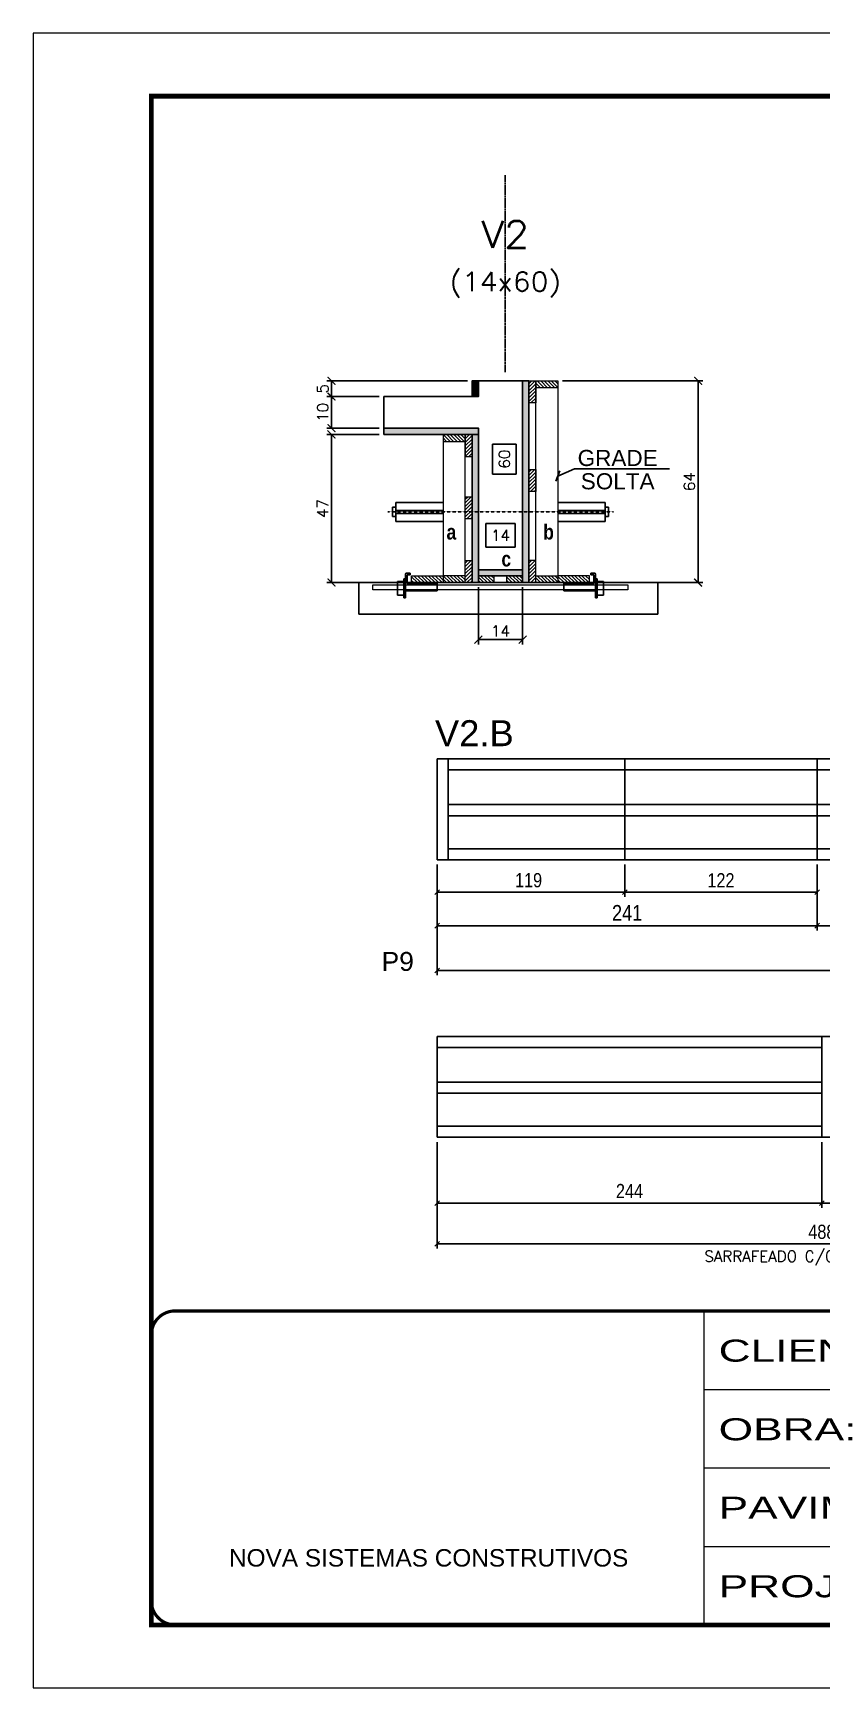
# Model space of a CAD drawing. Extents: x -10448 to -1189, y -11772 to 17235.
# Drawn here: x -7265 to -6765, y 14646 to 15696 of the extents above; entities that cross this region are included whole.
import ezdxf
from ezdxf.enums import TextEntityAlignment as Align

# ---------------------------------------------------------------- set-up
doc = ezdxf.new("R2010")
doc.units = 0
for name, pattern in [('CONTINUO', [0]), ('DASHED', [0.75, 0.5, -0.25]), ('HIDDEN', [0.375, 0.25, -0.125])]:
    doc.linetypes.add(name, pattern=pattern)
for name, color, linetype in [('5', 5, 'Continuous'), ('barrote', 251, 'Continuous'), ('COTA', 241, 'Continuous'), ('Cota Seção (2x)', 4, 'Continuous'), ('detalhes', 4, 'Continuous'), ('NOMENCLATURA', 7, 'Continuous'), ('Painéis', 200, 'Continuous'), ('presilha', 1, 'Continuous'), ('SARR_2.2x7', 40, 'Continuous'), ('TENSOR', 3, 'Continuous'), ('Texto de Titulo', 7, 'Continuous'), ('Texto Qtd Sarr', 242, 'Continuous')]:
    doc.layers.add(name, color=color, linetype=linetype)
for name, color, linetype, lineweight in [('CONCRETO', 251, 'Continuous', 25), ('Folhas', 255, 'Continuous', 9), ('Hachura', 251, 'Continuous', 9), ('Madeira', 126, 'Continuous', 18), ('SARRAFO DE PRESSAO', 251, 'DASHED', 9), ('SCO-___-LAJ', 2, 'Continuous', 0), ('Texto Seção', 7, 'Continuous', 15)]:
    doc.layers.add(name, color=color, linetype=linetype, lineweight=lineweight)
doc.styles.add('ARIAL', font='arial.ttf')
doc.styles.add('COTA TECNICA', font='techl___.ttf', dxfattribs={"height": 10})
doc.styles.add('COTA TECNICA-50', font='techl___.ttf', dxfattribs={"height": 9})
doc.styles.add('Romans', font='romans.shx')
doc.styles.get("Standard").update_dxf_attribs({"font": 'arial.ttf'})
doc.styles.add('TECNICA', font='techb___.ttf', dxfattribs={"height": 10})
doc.styles.add('Tecnologia', font='')
doc.styles.get('Tecnologia').set_extended_font_data('Forgotten Futurist')
doc.dimstyles.new('COTA PAINEL-50', dxfattribs={"dimtxt": 9, "dimasz": 3, "dimexe": 3, "dimexo": 3, "dimgap": 3, "dimtad": 1, "dimdec": 1, "dimzin": 12, "dimdsep": 46, "dimtxsty": 'COTA TECNICA-50', "dimblk1": 'OBLIQUE', "dimblk2": 'OBLIQUE', "dimsah": 1, "dimcen": 0.9, "dimclrd": 4, "dimclre": 4, "dimclrt": 240, "dimadec": 1, "dimazin": 3, "dimtfac": 1, "dimtdec": 1, "dimtmove": 0, "dimatfit": 3, "dimfxl": 1, "dimtolj": 1, "dimtzin": 12, "dimarcsym": 0})
doc.dimstyles.new('Cota Paínel', dxfattribs={"dimtxt": 7, "dimasz": 5, "dimexe": 3, "dimexo": 3, "dimgap": 3, "dimtad": 1, "dimdec": 1, "dimzin": 12, "dimdsep": 46, "dimtxsty": 'Romans', "dimblk": 'ARCHTICK', "dimcen": 0, "dimclrd": 4, "dimclre": 4, "dimclrt": 1, "dimadec": 1, "dimazin": 3, "dimtfac": 1, "dimtdec": 1, "dimtmove": 0, "dimatfit": 3, "dimldrblk": 'OBLIQUE', "dimfxl": 1, "dimtolj": 1, "dimtzin": 12, "dimarcsym": 0})
doc.dimstyles.new('Cota Seção (2x)', dxfattribs={"dimtxt": 7, "dimasz": 5, "dimexe": 3, "dimexo": 3, "dimgap": 2, "dimtad": 3, "dimdec": 1, "dimlfac": 0.5, "dimzin": 12, "dimdsep": 46, "dimtxsty": 'Romans', "dimblk": 'ARCHTICK', "dimcen": 0, "dimclrd": 4, "dimclre": 4, "dimclrt": 1, "dimadec": 1, "dimazin": 3, "dimtfac": 1, "dimtdec": 1, "dimtmove": 0, "dimatfit": 3, "dimldrblk": 'OBLIQUE', "dimfxl": 1, "dimtolj": 1, "dimtzin": 12, "dimarcsym": 0})
doc.dimstyles.new('Cota Seção interna', dxfattribs={"dimtxt": 7, "dimasz": 6, "dimexe": 0.18, "dimexo": 2, "dimgap": -4, "dimtad": 3, "dimdec": 1, "dimlfac": 0.5, "dimzin": 12, "dimdsep": 46, "dimtxsty": 'Romans', "dimblk": 'ARCHTICK', "dimcen": 0.09, "dimse1": 1, "dimse2": 1, "dimsd1": 1, "dimsd2": 1, "dimclrd": 180, "dimclre": 5, "dimclrt": 1, "dimadec": 0, "dimazin": 3, "dimtfac": 1, "dimtdec": 1, "dimtofl": 0, "dimtmove": 0, "dimatfit": 3, "dimldrblk": 'ARCHTICK', "dimfxl": 1, "dimtolj": 1, "dimtzin": 0, "dimarcsym": 0})
doc.dimstyles.new('PAINEL', dxfattribs={"dimtxt": 10, "dimasz": 3, "dimexe": 3, "dimexo": 3, "dimgap": 3, "dimtad": 1, "dimdec": 1, "dimzin": 12, "dimdsep": 46, "dimtxsty": 'COTA TECNICA', "dimblk1": 'OBLIQUE', "dimblk2": 'OBLIQUE', "dimsah": 1, "dimcen": 0.9, "dimclrd": 4, "dimclre": 4, "dimclrt": 240, "dimadec": 1, "dimazin": 3, "dimtfac": 1, "dimtdec": 1, "dimtmove": 0, "dimatfit": 3, "dimfxl": 1, "dimtolj": 1, "dimtzin": 12, "dimarcsym": 0})
pattern_1 = [(315, (15940.2247, 7117.3318), (1.12253202, 1.12253202), [])]

# ---------------------------------------------------------------- blocks, each defined once
blk = doc.blocks.new('9999999999')
at = {"color": 30, "linetype": 'CONTINUO'}
for p, q in [((98564.6, 34230.2), (98564.6, 34429.4)), ((98564.6, 34379.6), (99584, 34379.6)), ((98564.6, 34329.8), (99488, 34329.8)), ((98564.6, 34280), (99488, 34280))]:
    blk.add_line(p, q, dxfattribs=at)
at = {"color": 30, "linetype": 'CONTINUO', "const_width": 2}
blk.add_lwpolyline([(99584, 34230.2), (99584, 34414.4, 0.414214), (99569, 34429.4), (98229, 34429.4, 0.414214), (98214, 34414.4), (98214, 34245.2, 0.414214), (98229, 34230.2), (99584, 34230.2)], format="xyb", dxfattribs=at)
at = {"layer": 'Folhas'}
blk.add_lwpolyline([(98139, 34190.2), (99624, 34190.2), (99624, 35240.2), (98139, 35240.2)], close=True, dxfattribs=at)
at = {"layer": 'Folhas', "color": 30, "const_width": 3}
blk.add_lwpolyline([(98214, 34230.2), (99584, 34230.2), (99584, 35200.2), (98214, 35200.2)], close=True, dxfattribs=at)
at = {"color": 7, "linetype": 'Continuous', "ltscale": 5, "style": 'ARIAL'}
blk.add_text('NOVA SISTEMAS CONSTRUTIVOS', height=11.059, dxfattribs=at).set_placement((98263.2, 34267.2))
at = {"layer": 'Folhas', "color": 7, "style": 'Tecnologia', "width": 1.5}
for s, p in [('CLIENTE:', (98573.7, 34397.2)), ('OBRA:', (98573.7, 34347.3)), ('PAVIMENTO:', (98573.7, 34297.5)), ('PROJETO:', (98573.7, 34247.7))]:
    blk.add_text(s, height=14, dxfattribs=at).set_placement(p)
blk = doc.blocks.new('_ArchTick')
at = {"color": 0, "linetype": 'ByBlock', "const_width": 0.15}
blk.add_lwpolyline([(-0.5, -0.5), (0.5, 0.5)], dxfattribs=at)
blk = doc.blocks.new('*D1102')
at = {"layer": 'COTA', "color": 4, "lineweight": -2, "transparency": 16777216}
for p, q in [((-7045.4, 15441), (-7078.6, 15441)), ((-7075.6, 15347), (-7075.6, 15441)), ((-7027.8, 15347), (-7078.6, 15347))]:
    blk.add_line(p, q, dxfattribs=at)
at = {"layer": 'Defpoints', "color": 0, "transparency": 16777216}
for p in [(-7075.6, 15441), (-7042.4, 15441), (-7024.8, 15347)]:
    blk.add_point(p, dxfattribs=at)
at = {"layer": 'COTA', "color": 4, "lineweight": -2, "transparency": 16777216, "xscale": 5, "yscale": 5, "zscale": 5}
for p, rotation in [((-7075.6, 15441), 90), ((-7075.6, 15347), 270)]:
    blk.add_blockref('_ArchTick', p, dxfattribs=dict(at, rotation=rotation))
at = {"layer": 'COTA', "color": 1, "transparency": 16777216, "insert": (-7081.1, 15394), "char_height": 7, "attachment_point": 5, "rotation": 90, "style": 'Romans'}
blk.add_mtext('\\A1;47', dxfattribs=at)
blk = doc.blocks.new('_Oblique')
at = {"color": 0, "linetype": 'ByBlock', "lineweight": -2}
blk.add_line((-0.5, -0.5), (0.5, 0.5), dxfattribs=at)
blk = doc.blocks.new('*D1103')
at = {"layer": 'COTA', "color": 4, "lineweight": -2, "transparency": 16777216}
for p, q in [((-7045.4, 15465), (-7078.6, 15465)), ((-7075.6, 15465), (-7075.6, 15445)), ((-7045.4, 15445), (-7078.6, 15445))]:
    blk.add_line(p, q, dxfattribs=at)
at = {"layer": 'Defpoints', "color": 0, "transparency": 16777216}
for p in [(-7042.4, 15465), (-7075.6, 15445), (-7042.4, 15445)]:
    blk.add_point(p, dxfattribs=at)
at = {"layer": 'COTA', "color": 4, "lineweight": -2, "transparency": 16777216, "xscale": 5, "yscale": 5, "zscale": 5}
for p, rotation in [((-7075.6, 15465), 90), ((-7075.6, 15445), 270)]:
    blk.add_blockref('_ArchTick', p, dxfattribs=dict(at, rotation=rotation))
at = {"layer": 'COTA', "color": 1, "transparency": 16777216, "insert": (-7081.1, 15455), "char_height": 7, "attachment_point": 5, "rotation": 90, "style": 'Romans'}
blk.add_mtext('\\A1;10', dxfattribs=at)
blk = doc.blocks.new('*D1104')
at = {"layer": 'COTA', "color": 4, "lineweight": -2, "transparency": 16777216}
for p, q in [((-6929, 15475), (-6840.1, 15475)), ((-6843.1, 15347), (-6843.1, 15475)), ((-6899.4, 15347), (-6840.1, 15347))]:
    blk.add_line(p, q, dxfattribs=at)
at = {"layer": 'Defpoints', "color": 0, "transparency": 16777216}
for p in [(-6932, 15475), (-6843.1, 15475), (-6902.4, 15347)]:
    blk.add_point(p, dxfattribs=at)
at = {"layer": 'COTA', "color": 4, "lineweight": -2, "transparency": 16777216, "xscale": 5, "yscale": 5, "zscale": 5}
for p, rotation in [((-6843.1, 15475), 90), ((-6843.1, 15347), 270)]:
    blk.add_blockref('_ArchTick', p, dxfattribs=dict(at, rotation=rotation))
at = {"layer": 'COTA', "color": 1, "transparency": 16777216, "insert": (-6848.6, 15411), "char_height": 7, "attachment_point": 5, "rotation": 90, "style": 'Romans'}
blk.add_mtext('\\A1;64', dxfattribs=at)
blk = doc.blocks.new('*D1105')
at = {"layer": 'Cota Seção (2x)', "color": 180, "lineweight": -2, "transparency": 16777216}
for p, q in [((-6958.4, 15434.8), (-6973.4, 15434.8)), ((-6973.4, 15434.8), (-6973.4, 15415.8)), ((-6958.4, 15415.8), (-6958.4, 15434.8)), ((-6973.4, 15415.8), (-6958.4, 15415.8))]:
    blk.add_line(p, q, dxfattribs=at)
at = {"layer": 'Defpoints', "color": 0, "transparency": 16777216}
for p in [(-6954.4, 15475), (-6954.4, 15475), (-6954.4, 15355)]:
    blk.add_point(p, dxfattribs=at)
at = {"layer": 'Cota Seção (2x)', "color": 1, "transparency": 16777216, "insert": (-6965.9, 15425.3), "char_height": 7, "attachment_point": 5, "rotation": 90, "style": 'Romans'}
blk.add_mtext('\\A1;60', dxfattribs=at)
blk = doc.blocks.new('PRESILHA METÁLICA 1')
at = {"layer": 'presilha'}
for p, q in [((7.5, 10.6), (7.5, 19.9)), ((12, 21), (8.6, 21)), ((9, 11.6), (9, 18.9)), ((12, 19.5), (9.6, 19.5)), ((12, 21), (12, 19.5)), ((0, 13), (6, 13)), ((0, 13), (0, 0)), ((6, 0), (0, 0)), ((6, 15.5), (7.5, 15.5)), ((6, -2.5), (6, 15.5)), ((6, 13), (6, 0)), ((7.5, 15.5), (7.5, -2.5)), ((37.5, 4.1), (7.5, 4.1)), ((37.5, 11), (9.6, 11)), ((37.5, 11), (37.5, 4.1)), ((7.5, -2.5), (6, -2.5))]:
    blk.add_line(p, q, dxfattribs=at)
for centre, radius, start, end in [((8.6, 19.9), 1.14, 90, 180), ((9.6, 18.9), 0.57, 90, 180), ((9.6, 11.6), 0.57, 180, 270)]:
    blk.add_arc(centre, radius, start, end, dxfattribs=at)
blk = doc.blocks.new('*D1106')
at = {"layer": 'COTA', "color": 4, "lineweight": -2, "transparency": 16777216}
for p, q in [((-6982.4, 15344), (-6982.4, 15307.8)), ((-6954.4, 15344), (-6954.4, 15307.8)), ((-6982.4, 15310.8), (-6954.4, 15310.8))]:
    blk.add_line(p, q, dxfattribs=at)
at = {"layer": 'Defpoints', "color": 0, "transparency": 16777216}
for p in [(-6982.4, 15347), (-6954.4, 15347), (-6954.4, 15310.8)]:
    blk.add_point(p, dxfattribs=at)
at = {"layer": 'COTA', "color": 4, "lineweight": -2, "transparency": 16777216, "xscale": 5, "yscale": 5, "zscale": 5, "rotation": 180}
blk.add_blockref('_ArchTick', (-6982.4, 15310.8), dxfattribs=at)
at = {"layer": 'COTA', "color": 4, "lineweight": -2, "transparency": 16777216, "xscale": 5, "yscale": 5, "zscale": 5}
blk.add_blockref('_ArchTick', (-6954.4, 15310.8), dxfattribs=at)
at = {"layer": 'COTA', "color": 1, "transparency": 16777216, "insert": (-6968.4, 15316.3), "char_height": 7, "attachment_point": 5, "style": 'Romans'}
blk.add_mtext('\\A1;14', dxfattribs=at)
blk = doc.blocks.new('*D2168')
at = {"layer": 'COTA', "color": 4, "lineweight": -2, "transparency": 16777216}
for p, q in [((-6989.4, 15475), (-7078.6, 15475)), ((-7075.6, 15465), (-7075.6, 15475)), ((-7045.4, 15465), (-7078.6, 15465))]:
    blk.add_line(p, q, dxfattribs=at)
at = {"layer": 'Defpoints', "color": 0, "transparency": 16777216}
for p in [(-7075.6, 15475), (-6986.4, 15475), (-7042.4, 15465)]:
    blk.add_point(p, dxfattribs=at)
at = {"layer": 'COTA', "color": 4, "lineweight": -2, "transparency": 16777216, "xscale": 5, "yscale": 5, "zscale": 5}
for p, rotation in [((-7075.6, 15475), 90), ((-7075.6, 15465), 270)]:
    blk.add_blockref('_ArchTick', p, dxfattribs=dict(at, rotation=rotation))
at = {"layer": 'COTA', "color": 1, "transparency": 16777216, "insert": (-7081.1, 15470), "char_height": 7, "attachment_point": 5, "rotation": 90, "style": 'Romans'}
blk.add_mtext('\\A1;5', dxfattribs=at)
blk = doc.blocks.new('titulo1')
at = {"layer": 'Defpoints', "color": 252, "linetype": 'HIDDEN', "ltscale": 2}
blk.add_line((0, 0), (0, 125), dxfattribs=at)
at = {"layer": 'Defpoints', "style": 'Romans', "oblique": 15}
blk.add_attdef('FOLHA', text='', height=10, dxfattribs=at).set_placement((0, 15.6), align=Align.MIDDLE_CENTER)
at = {"layer": 'Texto Qtd Sarr', "color": 3, "style": 'Romans', "oblique": 15}
for tag, height, p in [('TITULO', 17, (0, 71.4)), ('SEÇÃO', 12, (0, 41.5))]:
    blk.add_attdef(tag, text='', height=height, dxfattribs=at).set_placement(p, align=Align.MIDDLE_CENTER)
blk = doc.blocks.new('*D2169')
at = {"layer": 'Cota Seção (2x)', "color": 180, "lineweight": -2, "transparency": 16777216}
for p, q in [((-6959.1, 15384.4), (-6977.7, 15384.4)), ((-6977.7, 15384.4), (-6977.7, 15369.4)), ((-6959.1, 15369.4), (-6959.1, 15384.4)), ((-6977.7, 15369.4), (-6959.1, 15369.4))]:
    blk.add_line(p, q, dxfattribs=at)
at = {"layer": 'Defpoints', "color": 0, "transparency": 16777216}
for p in [(-6954.4, 15365.4), (-6982.4, 15355), (-6954.4, 15355)]:
    blk.add_point(p, dxfattribs=at)
at = {"layer": 'Cota Seção (2x)', "color": 1, "transparency": 16777216, "insert": (-6968.4, 15376.9), "char_height": 7, "attachment_point": 5, "style": 'Romans'}
blk.add_mtext('\\A1;14', dxfattribs=at)
blk = doc.blocks.new('*D93')
at = {"layer": 'COTA', "color": 4, "linetype": 'ByBlock', "lineweight": -2, "transparency": 16777216}
for p, q in [((-6889.6, 15168.1), (-6889.6, 15147.5)), ((-6767.6, 15168.1), (-6767.6, 15147.5)), ((-6889.6, 15150.5), (-6767.6, 15150.5))]:
    blk.add_line(p, q, dxfattribs=at)
at = {"layer": 'Defpoints', "color": 0, "linetype": 'ByBlock', "transparency": 16777216}
for p in [(-6889.6, 15171.1), (-6767.6, 15171.1), (-6767.6, 15150.5)]:
    blk.add_point(p, dxfattribs=at)
at = {"layer": 'COTA', "color": 4, "linetype": 'ByBlock', "lineweight": -2, "transparency": 16777216, "xscale": 3, "yscale": 3, "zscale": 3, "rotation": 180}
blk.add_blockref('_Oblique', (-6889.6, 15150.5), dxfattribs=at)
at = {"layer": 'COTA', "color": 4, "linetype": 'ByBlock', "lineweight": -2, "transparency": 16777216, "xscale": 3, "yscale": 3, "zscale": 3}
blk.add_blockref('_Oblique', (-6767.6, 15150.5), dxfattribs=at)
at = {"layer": 'COTA', "color": 240, "linetype": 'ByBlock', "transparency": 16777216, "insert": (-6828.6, 15158.1), "char_height": 9, "attachment_point": 5, "style": 'COTA TECNICA-50'}
blk.add_mtext('\\A1;122', dxfattribs=at)
blk = doc.blocks.new('*D94')
at = {"layer": 'COTA', "color": 4, "linetype": 'ByBlock', "lineweight": -2, "transparency": 16777216}
for p, q in [((-7008.6, 15168.1), (-7008.6, 15147.5)), ((-6889.6, 15168.1), (-6889.6, 15147.5)), ((-6889.6, 15150.5), (-7008.6, 15150.5))]:
    blk.add_line(p, q, dxfattribs=at)
at = {"layer": 'Defpoints', "color": 0, "linetype": 'ByBlock', "transparency": 16777216}
for p in [(-7008.6, 15171.1), (-6889.6, 15171.1), (-7008.6, 15150.5)]:
    blk.add_point(p, dxfattribs=at)
at = {"layer": 'COTA', "color": 4, "linetype": 'ByBlock', "lineweight": -2, "transparency": 16777216, "xscale": 3, "yscale": 3, "zscale": 3, "rotation": 180}
blk.add_blockref('_Oblique', (-7008.6, 15150.5), dxfattribs=at)
at = {"layer": 'COTA', "color": 4, "linetype": 'ByBlock', "lineweight": -2, "transparency": 16777216, "xscale": 3, "yscale": 3, "zscale": 3}
blk.add_blockref('_Oblique', (-6889.6, 15150.5), dxfattribs=at)
at = {"layer": 'COTA', "color": 240, "linetype": 'ByBlock', "transparency": 16777216, "insert": (-6950.6, 15158.1), "char_height": 9, "attachment_point": 5, "style": 'COTA TECNICA-50'}
blk.add_mtext('\\A1;119', dxfattribs=at)
blk = doc.blocks.new('*D96')
at = {"layer": 'COTA', "color": 4, "linetype": 'ByBlock', "lineweight": -2, "transparency": 16777216}
for p, q in [((-6767.6, 15168.1), (-6767.6, 15126.3)), ((-6523.6, 15168.1), (-6523.6, 15126.3)), ((-6523.6, 15129.3), (-6767.6, 15129.3))]:
    blk.add_line(p, q, dxfattribs=at)
at = {"layer": 'Defpoints', "color": 0, "linetype": 'ByBlock', "transparency": 16777216}
for p in [(-6767.6, 15171.1), (-6523.6, 15171.1), (-6767.6, 15129.3)]:
    blk.add_point(p, dxfattribs=at)
at = {"layer": 'COTA', "color": 4, "linetype": 'ByBlock', "lineweight": -2, "transparency": 16777216, "xscale": 3, "yscale": 3, "zscale": 3, "rotation": 180}
blk.add_blockref('_Oblique', (-6767.6, 15129.3), dxfattribs=at)
at = {"layer": 'COTA', "color": 4, "linetype": 'ByBlock', "lineweight": -2, "transparency": 16777216, "xscale": 3, "yscale": 3, "zscale": 3}
blk.add_blockref('_Oblique', (-6523.6, 15129.3), dxfattribs=at)
at = {"layer": 'COTA', "color": 240, "linetype": 'ByBlock', "transparency": 16777216, "insert": (-6645.6, 15136.9), "char_height": 9, "attachment_point": 5, "style": 'COTA TECNICA-50'}
blk.add_mtext('\\A1;244', dxfattribs=at)
blk = doc.blocks.new('*D97')
at = {"layer": 'COTA', "color": 4, "linetype": 'ByBlock', "lineweight": -2, "transparency": 16777216}
for p, q in [((-6764.6, 14992), (-6764.6, 14950.3)), ((-6520.6, 14992), (-6520.6, 14950.3)), ((-6764.6, 14953.3), (-6520.6, 14953.3))]:
    blk.add_line(p, q, dxfattribs=at)
at = {"layer": 'Defpoints', "color": 0, "linetype": 'ByBlock', "transparency": 16777216}
for p in [(-6764.6, 14995), (-6520.6, 14995), (-6520.6, 14953.3)]:
    blk.add_point(p, dxfattribs=at)
at = {"layer": 'COTA', "color": 4, "linetype": 'ByBlock', "lineweight": -2, "transparency": 16777216, "xscale": 3, "yscale": 3, "zscale": 3, "rotation": 180}
blk.add_blockref('_Oblique', (-6764.6, 14953.3), dxfattribs=at)
at = {"layer": 'COTA', "color": 4, "linetype": 'ByBlock', "lineweight": -2, "transparency": 16777216, "xscale": 3, "yscale": 3, "zscale": 3}
blk.add_blockref('_Oblique', (-6520.6, 14953.3), dxfattribs=at)
at = {"layer": 'COTA', "color": 240, "linetype": 'ByBlock', "transparency": 16777216, "insert": (-6642.6, 14960.9), "char_height": 9, "attachment_point": 5, "style": 'COTA TECNICA-50'}
blk.add_mtext('\\A1;244', dxfattribs=at)
blk = doc.blocks.new('*D1228')
at = {"layer": 'COTA', "color": 4, "linetype": 'ByBlock', "lineweight": -2, "transparency": 16777216}
for p, q in [((-7008.6, 14992), (-7008.6, 14950.3)), ((-6764.6, 14992), (-6764.6, 14950.3)), ((-7008.6, 14953.3), (-6764.6, 14953.3))]:
    blk.add_line(p, q, dxfattribs=at)
at = {"layer": 'Defpoints', "color": 0, "linetype": 'ByBlock', "transparency": 16777216}
for p in [(-7008.6, 14995), (-6764.6, 14995), (-6764.6, 14953.3)]:
    blk.add_point(p, dxfattribs=at)
at = {"layer": 'COTA', "color": 4, "linetype": 'ByBlock', "lineweight": -2, "transparency": 16777216, "xscale": 3, "yscale": 3, "zscale": 3, "rotation": 180}
blk.add_blockref('_Oblique', (-7008.6, 14953.3), dxfattribs=at)
at = {"layer": 'COTA', "color": 4, "linetype": 'ByBlock', "lineweight": -2, "transparency": 16777216, "xscale": 3, "yscale": 3, "zscale": 3}
blk.add_blockref('_Oblique', (-6764.6, 14953.3), dxfattribs=at)
at = {"layer": 'COTA', "color": 240, "linetype": 'ByBlock', "transparency": 16777216, "insert": (-6886.6, 14960.9), "char_height": 9, "attachment_point": 5, "style": 'COTA TECNICA-50'}
blk.add_mtext('\\A1;244', dxfattribs=at)
blk = doc.blocks.new('*D1231')
at = {"layer": 'COTA', "color": 4, "linetype": 'ByBlock', "lineweight": -2, "transparency": 16777216}
for p, q in [((-7008.6, 15168.1), (-7008.6, 15097.9)), ((-6035.6, 15168.1), (-6035.6, 15097.9)), ((-7008.6, 15100.9), (-6035.6, 15100.9))]:
    blk.add_line(p, q, dxfattribs=at)
at = {"layer": 'Defpoints', "color": 0, "linetype": 'ByBlock', "transparency": 16777216}
for p in [(-7008.6, 15171.1), (-6035.6, 15171.1), (-6035.6, 15100.9)]:
    blk.add_point(p, dxfattribs=at)
at = {"layer": 'COTA', "color": 4, "linetype": 'ByBlock', "lineweight": -2, "transparency": 16777216, "xscale": 3, "yscale": 3, "zscale": 3, "rotation": 180}
blk.add_blockref('_Oblique', (-7008.6, 15100.9), dxfattribs=at)
at = {"layer": 'COTA', "color": 4, "linetype": 'ByBlock', "lineweight": -2, "transparency": 16777216, "xscale": 3, "yscale": 3, "zscale": 3}
blk.add_blockref('_Oblique', (-6035.6, 15100.9), dxfattribs=at)
at = {"layer": 'COTA', "color": 240, "linetype": 'ByBlock', "transparency": 16777216, "insert": (-6522.1, 15108.7), "char_height": 9, "attachment_point": 5, "style": 'COTA TECNICA-50'}
blk.add_mtext('\\A1;973', dxfattribs=at)
blk = doc.blocks.new('*D1232')
at = {"layer": 'COTA', "color": 4, "linetype": 'ByBlock', "lineweight": -2, "transparency": 16777216}
for p, q in [((-7008.6, 14992), (-7008.6, 14924.4)), ((-6520.6, 14992), (-6520.6, 14924.4)), ((-7008.6, 14927.4), (-6520.6, 14927.4))]:
    blk.add_line(p, q, dxfattribs=at)
at = {"layer": 'Defpoints', "color": 0, "linetype": 'ByBlock', "transparency": 16777216}
for p in [(-7008.6, 14995), (-6520.6, 14995), (-6520.6, 14927.4)]:
    blk.add_point(p, dxfattribs=at)
at = {"layer": 'COTA', "color": 4, "linetype": 'ByBlock', "lineweight": -2, "transparency": 16777216, "xscale": 3, "yscale": 3, "zscale": 3, "rotation": 180}
blk.add_blockref('_Oblique', (-7008.6, 14927.4), dxfattribs=at)
at = {"layer": 'COTA', "color": 4, "linetype": 'ByBlock', "lineweight": -2, "transparency": 16777216, "xscale": 3, "yscale": 3, "zscale": 3}
blk.add_blockref('_Oblique', (-6520.6, 14927.4), dxfattribs=at)
at = {"layer": 'COTA', "color": 240, "linetype": 'ByBlock', "transparency": 16777216, "insert": (-6764.6, 14935), "char_height": 9, "attachment_point": 5, "style": 'COTA TECNICA-50'}
blk.add_mtext('\\A1;488', dxfattribs=at)
blk = doc.blocks.new('*D2228')
at = {"layer": 'COTA', "color": 4, "lineweight": -2, "transparency": 16777216}
for p, q in [((-7008.6, 15168.1), (-7008.6, 15126.3)), ((-6767.6, 15168.1), (-6767.6, 15126.3)), ((-7008.6, 15129.3), (-6767.6, 15129.3))]:
    blk.add_line(p, q, dxfattribs=at)
at = {"layer": 'Defpoints', "color": 0, "transparency": 16777216}
for p in [(-7008.6, 15171.1), (-6767.6, 15171.1), (-6767.6, 15129.3)]:
    blk.add_point(p, dxfattribs=at)
at = {"layer": 'COTA', "color": 4, "lineweight": -2, "transparency": 16777216, "xscale": 3, "yscale": 3, "zscale": 3, "rotation": 180}
blk.add_blockref('_Oblique', (-7008.6, 15129.3), dxfattribs=at)
at = {"layer": 'COTA', "color": 4, "lineweight": -2, "transparency": 16777216, "xscale": 3, "yscale": 3, "zscale": 3}
blk.add_blockref('_Oblique', (-6767.6, 15129.3), dxfattribs=at)
at = {"layer": 'COTA', "color": 240, "transparency": 16777216, "insert": (-6888.1, 15137.4), "char_height": 10, "attachment_point": 5, "style": 'COTA TECNICA'}
blk.add_mtext('\\A1;241', dxfattribs=at)

msp = doc.modelspace()

# ---------------------------------------------------------------- hatches: boundary and pattern name
at = {"layer": 'Hachura'}
h = msp.add_hatch(color=256, dxfattribs=at)
h.dxf.hatch_style = 1
h.paths.add_polyline_path([(-6982.4, 15474.98), (-6986.4, 15474.98), (-6986.4, 15464.98), (-6982.4, 15464.98)])
h = msp.add_hatch(color=256, dxfattribs=at)
h.dxf.hatch_style = 1
h.paths.add_polyline_path([(-6950.4, 15474.98), (-6954.4, 15474.98), (-6954.4, 15346.98), (-6950.4, 15346.98)])
h = msp.add_hatch(dxfattribs=at)
h.set_pattern_fill('ANSI31', color=256, scale=0.5, angle=360, style=0)
h.set_pattern_definition([(45, (1306.8483, 38435.5957), (-1.12253202, 1.12253202), [])])
h.paths.add_polyline_path([(-6950.4, 15474.98), (-6946, 15474.98), (-6946, 15460.98), (-6950.4, 15460.98)])
h = msp.add_hatch(dxfattribs=at)
h.set_pattern_fill('ANSI31', color=256, scale=0.5, angle=270, style=0)
h.set_pattern_definition([(315, (15962.6247, 7240.9318), (1.12253202, 1.12253202), [])])
h.paths.add_polyline_path([(-6946, 15470.58), (-6946, 15474.98), (-6932, 15474.98), (-6932, 15470.58)])
h = msp.add_hatch(color=256, dxfattribs=at)
h.dxf.hatch_style = 1
h.paths.add_polyline_path([(-7042.4, 15440.98), (-7042.4, 15444.98), (-6982.4, 15444.98), (-6982.4, 15440.98)])
h = msp.add_hatch(dxfattribs=at)
h.set_pattern_fill('ANSI31', color=256, scale=0.5, angle=270, style=0)
h.set_pattern_definition([(315, (15972.6247, 7206.9318), (1.12253202, 1.12253202), [])])
h.paths.add_polyline_path([(-6990.8, 15436.58), (-6990.8, 15440.98), (-7004.8, 15440.98), (-7004.8, 15436.58)])
h = msp.add_hatch(dxfattribs=at)
h.set_pattern_fill('ANSI31', color=256, scale=0.5, angle=360, style=0)
h.set_pattern_definition([(45, (1316.8483, 38401.5957), (-1.12253202, 1.12253202), [])])
h.paths.add_polyline_path([(-6986.4, 15440.98), (-6990.8, 15440.98), (-6990.8, 15426.98), (-6986.4, 15426.98)])
h = msp.add_hatch(color=256, dxfattribs=at)
h.dxf.hatch_style = 1
h.paths.add_polyline_path([(-6986.4, 15440.98), (-6982.4, 15440.98), (-6982.4, 15346.98), (-6986.4, 15346.98)])
h = msp.add_hatch(dxfattribs=at)
h.set_pattern_fill('ANSI31', color=256, scale=0.5, angle=360, style=0)
h.set_pattern_definition([(45, (1357.2483, 38456.9089), (-1.12253202, 1.12253202), [])])
h.paths.add_polyline_path([(-6946, 15404.74), (-6950.4, 15404.74), (-6950.4, 15418.74), (-6946, 15418.74)])
h = msp.add_hatch(dxfattribs=at)
h.set_pattern_fill('ANSI31', color=256, scale=0.5, angle=360, style=0)
h.set_pattern_definition([(45, (1316.8483, 38439.619), (-1.12253202, 1.12253202), [])])
h.paths.add_polyline_path([(-6986.4, 15387.45), (-6990.8, 15387.45), (-6990.8, 15401.45), (-6986.4, 15401.45)])
h = msp.add_hatch(dxfattribs=at)
h.set_pattern_fill('ANSI31', color=256, scale=0.5, angle=270, style=0)
h.set_pattern_definition([(315, (15969.8247, 7117.3318), (1.12253202, 1.12253202), [])])
h.paths.add_polyline_path([(-7024.8, 15346.98), (-7024.8, 15351.38), (-7004.8, 15351.38), (-7004.8, 15346.98)])
h = msp.add_hatch(dxfattribs=at)
h.set_pattern_fill('ANSI31', color=256, scale=0.5, angle=270, style=0)
h.set_pattern_definition([(315, (15972.6247, 7117.3318), (1.12253202, 1.12253202), [])])
h.paths.add_polyline_path([(-6990.8, 15346.98), (-6990.8, 15351.38), (-7004.8, 15351.38), (-7004.8, 15346.98)])
h = msp.add_hatch(dxfattribs=at)
h.set_pattern_fill('ANSI31', color=256, scale=0.5, angle=360, style=0)
h.set_pattern_definition([(45, (1316.8483, 38399.1471), (-1.12253202, 1.12253202), [])])
h.paths.add_polyline_path([(-6986.4, 15346.98), (-6990.8, 15346.98), (-6990.8, 15360.98), (-6986.4, 15360.98)])
h = msp.add_hatch(color=256, dxfattribs=at)
h.dxf.hatch_style = 1
h.paths.add_polyline_path([(-6982.4, 15351.38), (-6982.4, 15354.98), (-6954.4, 15354.98), (-6954.4, 15351.38)])
h = msp.add_hatch(dxfattribs=at)
h.set_pattern_fill('ANSI31', color=256, scale=0.5, angle=270, style=0)
h.set_pattern_definition(pattern_1)
h.paths.add_polyline_path([(-6972.4, 15346.98), (-6972.4, 15351.38), (-6982.4, 15351.38), (-6982.4, 15346.98)])
h = msp.add_hatch(dxfattribs=at)
h.set_pattern_fill('ANSI31', color=256, scale=0.5, angle=270, style=0)
h.set_pattern_definition(pattern_1)
h.paths.add_polyline_path([(-6964.4, 15346.98), (-6964.4, 15351.38), (-6954.4, 15351.38), (-6954.4, 15346.98)])
h = msp.add_hatch(dxfattribs=at)
h.set_pattern_fill('ANSI31', color=256, scale=0.5, angle=180, style=0)
h.set_pattern_definition([(225, (-15253.6392, -7433.6446), (1.12253202, -1.12253202), [])])
h.paths.add_polyline_path([(-6950.4, 15346.98), (-6946, 15346.98), (-6946, 15360.98), (-6950.4, 15360.98)])
h = msp.add_hatch(dxfattribs=at)
h.set_pattern_fill('ANSI31', color=256, scale=0.5, angle=270, style=0)
h.set_pattern_definition([(315, (15962.6247, 7117.3318), (1.12253202, 1.12253202), [])])
h.paths.add_polyline_path([(-6946, 15346.98), (-6946, 15351.38), (-6932, 15351.38), (-6932, 15346.98)])
h = msp.add_hatch(dxfattribs=at)
h.set_pattern_fill('ANSI31', color=256, scale=0.5, angle=270, style=0)
h.set_pattern_definition([(315, (15968.6247, 7117.3318), (1.12253202, 1.12253202), [])])
h.paths.add_polyline_path([(-6912, 15346.98), (-6912, 15351.38), (-6932, 15351.38), (-6932, 15346.98)])

# ---------------------------------------------------------------- linework, layer by layer
at = {"ltscale": 3}
for p, q in [((-7036.8, 15394.83), (-7036.8, 15388.83)), ((-7034.8, 15394.83), (-7036.8, 15394.83)), ((-7034.8, 15397.83), (-7034.8, 15385.83)), ((-7034.8, 15397.83), (-7004.8, 15397.83)), ((-6902, 15397.83), (-6932, 15397.83)), ((-6902, 15397.83), (-6902, 15385.83)), ((-6900, 15394.83), (-6902, 15394.83)), ((-6900, 15394.83), (-6900, 15388.83)), ((-7034.8, 15388.83), (-7036.8, 15388.83)), ((-7004.8, 15392.83), (-7034.8, 15392.83)), ((-7004.8, 15390.83), (-7034.8, 15390.83)), ((-7034.8, 15385.83), (-7004.8, 15385.83)), ((-6932, 15392.83), (-6902, 15392.83)), ((-6932, 15390.83), (-6902, 15390.83)), ((-6902, 15385.83), (-6932, 15385.83)), ((-6902, 15388.83), (-6900, 15388.83))]:
    msp.add_line(p, q, dxfattribs=at)
at = {"layer": 'barrote'}
msp.add_lwpolyline([(-7058.25, 15326.98), (-6868.67, 15326.98), (-6868.67, 15346.98), (-7058.25, 15346.98)], close=True, dxfattribs=at)
at = {"layer": 'CONCRETO'}
for p, q in [((-6982.4, 15474.98), (-6954.4, 15474.98)), ((-6954.4, 15474.98), (-6954.4, 15354.98)), ((-7042.4, 15444.98), (-7042.4, 15464.98)), ((-7042.4, 15464.98), (-6982.4, 15464.98)), ((-7042.4, 15444.98), (-6982.4, 15444.98)), ((-6982.4, 15444.98), (-6982.4, 15354.98)), ((-6954.4, 15354.98), (-6982.4, 15354.98)), ((-7004.8, 15346.98), (-7004.8, 15346.98)), ((-6954.4, 15346.98), (-6954.4, 15346.98)), ((-6932, 15346.98), (-6932, 15346.98))]:
    msp.add_line(p, q, dxfattribs=at)
at = {"layer": 'detalhes', "color": 250}
msp.add_line((-7058.25, 15326.98), (-7058.25, 15346.98), dxfattribs=at)
at = {"layer": 'Madeira'}
for points in [[(-6950.4, 15474.98), (-6946, 15474.98), (-6946, 15460.98), (-6950.4, 15460.98)], [(-6946, 15470.58), (-6946, 15474.98), (-6932, 15474.98), (-6932, 15470.58)], [(-6946, 15474.98), (-6932, 15474.98), (-6932, 15346.98), (-6946, 15346.98)], [(-6990.8, 15436.58), (-6990.8, 15440.98), (-7004.8, 15440.98), (-7004.8, 15436.58)], [(-6990.8, 15440.98), (-7004.8, 15440.98), (-7004.8, 15346.98), (-6990.8, 15346.98)], [(-6986.4, 15440.98), (-6990.8, 15440.98), (-6990.8, 15426.98), (-6986.4, 15426.98)], [(-6946, 15404.74), (-6950.4, 15404.74), (-6950.4, 15418.74), (-6946, 15418.74)], [(-6986.4, 15387.45), (-6990.8, 15387.45), (-6990.8, 15401.45), (-6986.4, 15401.45)], [(-7024.8, 15346.98), (-7024.8, 15351.38), (-7004.8, 15351.38), (-7004.8, 15346.98)], [(-6990.8, 15346.98), (-6990.8, 15351.38), (-7004.8, 15351.38), (-7004.8, 15346.98)], [(-6986.4, 15346.98), (-6990.8, 15346.98), (-6990.8, 15360.98), (-6986.4, 15360.98)], [(-6972.4, 15346.98), (-6972.4, 15351.38), (-6982.4, 15351.38), (-6982.4, 15346.98)], [(-6964.4, 15346.98), (-6964.4, 15351.38), (-6954.4, 15351.38), (-6954.4, 15346.98)], [(-6950.4, 15346.98), (-6946, 15346.98), (-6946, 15360.98), (-6950.4, 15360.98)], [(-6946, 15346.98), (-6946, 15351.38), (-6932, 15351.38), (-6932, 15346.98)], [(-6912, 15346.98), (-6912, 15351.38), (-6932, 15351.38), (-6932, 15346.98)]]:
    msp.add_lwpolyline(points, close=True, dxfattribs=at)
at = {"layer": 'Painéis', "linetype": 'Continuous'}
for p, q in [((-7008.59, 15235.08), (-7008.59, 15171.08)), ((-6035.59, 15235.08), (-7008.59, 15235.08)), ((-6889.59, 15235.08), (-6889.59, 15171.08)), ((-6767.59, 15235.08), (-6767.59, 15171.08)), ((-7008.59, 15171.08), (-6035.59, 15171.08)), ((-7008.59, 14995.05), (-7008.59, 15059.05)), ((-6520.59, 15059.05), (-7008.59, 15059.05)), ((-6764.59, 14995.05), (-6764.59, 15059.05)), ((-7008.59, 14995.05), (-6520.59, 14995.05))]:
    msp.add_line(p, q, dxfattribs=at)
at = {"layer": 'Painéis'}
for points in [[(-6982.4, 15474.98), (-6986.4, 15474.98), (-6986.4, 15464.98), (-6982.4, 15464.98)], [(-6950.4, 15474.98), (-6954.4, 15474.98), (-6954.4, 15346.98), (-6950.4, 15346.98)], [(-7042.4, 15440.98), (-7042.4, 15444.98), (-6982.4, 15444.98), (-6982.4, 15440.98)], [(-6986.4, 15440.98), (-6982.4, 15440.98), (-6982.4, 15346.98), (-6986.4, 15346.98)], [(-6982.4, 15351.38), (-6982.4, 15354.98), (-6954.4, 15354.98), (-6954.4, 15351.38)]]:
    msp.add_lwpolyline(points, close=True, dxfattribs=at)
at = {"layer": 'SARR_2.2x7', "linetype": 'Continuous'}
for p, q in [((-7001.59, 15235.08), (-7001.59, 15171.08)), ((-7008.59, 15052.05), (-6764.59, 15052.05)), ((-7008.59, 15030.05), (-6764.59, 15030.05)), ((-7008.59, 15023.05), (-6764.59, 15023.05)), ((-7008.59, 15002.05), (-6764.59, 15002.05))]:
    msp.add_line(p, q, dxfattribs=at)
for points in [[(-6767.59, 15228.08), (-6889.59, 15228.08), (-7001.59, 15228.08)], [(-6523.59, 15228.08), (-6767.59, 15228.08)], [(-6767.59, 15206.08), (-6889.59, 15206.08), (-7001.59, 15206.08)], [(-6523.59, 15206.08), (-6767.59, 15206.08)], [(-7001.59, 15199.08), (-6889.59, 15199.08), (-6767.59, 15199.08)], [(-6767.59, 15199.08), (-6523.59, 15199.08)], [(-7001.59, 15178.08), (-6889.59, 15178.08), (-6767.59, 15178.08)], [(-6767.59, 15178.08), (-6523.59, 15178.08)]]:
    msp.add_lwpolyline(points, dxfattribs=at)
at = {"layer": 'SCO-___-LAJ', "color": 1}
msp.add_lwpolyline([(-7049.25, 15345.64), (-6887.54, 15345.64), (-6887.54, 15342.44), (-7049.25, 15342.44)], close=True, dxfattribs=at)
at = {"layer": 'TENSOR', "linetype": 'HIDDEN', "ltscale": 0.5}
msp.add_line((-7039.8, 15391.83), (-6896.69, 15391.83), dxfattribs=at)

# ---------------------------------------------------------------- block references
at = {"layer": 'presilha', "yscale": 0.6666666666666666, "zscale": 0.6666666666666666}
for p, xscale in [((-7033.66, 15339.01), 0.6666666666666666), ((-6903.13, 15339.01), -0.6666666666666666)]:
    msp.add_blockref('PRESILHA METÁLICA 1', p, dxfattribs=dict(at, xscale=xscale))
at = {"layer": 'SARRAFO DE PRESSAO', "color": 6, "linetype": 'ByBlock'}
msp.add_blockref('9999999999', (-105403.76, -19544.55), dxfattribs=at)
at = {"layer": 'Texto Seção'}
ref = msp.add_blockref('titulo1', (-6965.39, 15480.45), dxfattribs=at)
ref.add_attrib('TITULO', 'V2', dxfattribs={"layer": 'Texto de Titulo', "color": 7, "height": 17, "style": 'Romans', "width": 1.1}).set_placement((-6965.39, 15567.95), align=Align.MIDDLE_CENTER)
ref.add_attrib('SEÇÃO', '(14x60)', dxfattribs={"layer": 'Texto de Titulo', "color": 7, "height": 12, "style": 'Romans', "width": 1.1}).set_placement((-6965.39, 15537.95), align=Align.MIDDLE_CENTER)

# ---------------------------------------------------------------- texts
at = {"layer": '5', "linetype": 'Continuous'}
msp.add_text('P9', height=12, rotation=0.00004, dxfattribs=at).set_placement((-7043.82, 15100.61))
at = {"layer": 'detalhes', "style": 'TECNICA'}
for s, p in [('b', (-6941.28, 15374.3)), ('a', (-7002.62, 15374.31)), ('c', (-6967.8, 15357.21))]:
    msp.add_text(s, height=9.6, dxfattribs=at).set_placement(p)
at = {"layer": 'NOMENCLATURA', "linetype": 'Continuous'}
msp.add_text('V2.B', height=16.5, dxfattribs=at).set_placement((-7009.96, 15243.17))
at = {"layer": 'Painéis', "color": 1, "insert": (-6769.54, 14918.36), "char_height": 7, "attachment_point": 5, "style": 'Romans'}
msp.add_mtext('\\A1;SARRAFEADO C/GRADE SOLTA', dxfattribs=at)
at = {"layer": 'Texto Seção', "color": 0, "linetype": 'Continuous', "style": 'ARIAL'}
for s, p in [('GRADE', (-6894.1, 15426.07)), ('SOLTA', (-6894.1, 15411.28))]:
    msp.add_text(s, height=10.219, dxfattribs=at).set_placement(p, align=Align.MIDDLE_CENTER)

# ---------------------------------------------------------------- dimensions: what is measured, and where the dimension line sits
at = {"layer": 'COTA'}
for base, p1, p2, picture, middle in [((-7075.6, 15474.98), (-7042.4, 15464.98), (-6986.4, 15474.98), '*D2168', (-7081.1, 15469.98)), ((-6843.13, 15474.98), (-6902.4, 15346.98), (-6932, 15474.98), '*D1104', (-6848.63, 15410.98)), ((-7075.6, 15444.98), (-7042.4, 15464.98), (-7042.4, 15444.98), '*D1103', (-7081.1, 15454.98)), ((-7075.6, 15440.98), (-7024.8, 15346.98), (-7042.4, 15440.98), '*D1102', (-7081.1, 15393.98))]:
    dim = msp.add_linear_dim(base=base, p1=p1, p2=p2, angle=90, dimstyle='Cota Seção (2x)', dxfattribs=at)
    dim.commit()
    dim.dimension.update_dxf_attribs({"geometry": picture, "text_midpoint": middle})
for base, p1, p2, dimstyle, picture, middle in [((-6954.4, 15310.82), (-6982.4, 15346.98), (-6954.4, 15346.98), 'Cota Seção (2x)', '*D1106', (-6968.4, 15316.32)), ((-6767.59, 15129.33), (-7008.59, 15171.08), (-6767.59, 15171.08), 'PAINEL', '*D2228', (-6888.09, 15137.4))]:
    dim = msp.add_linear_dim(base=base, p1=p1, p2=p2, dimstyle=dimstyle, dxfattribs=at)
    dim.commit()
    dim.dimension.update_dxf_attribs({"geometry": picture, "text_midpoint": middle})
at = {"layer": 'COTA', "linetype": 'ByBlock'}
for base, p1, p2, picture, middle in [((-7008.59, 15150.51), (-6889.59, 15171.08), (-7008.59, 15171.08), '*D94', (-6950.59, 15150.51)), ((-6767.59, 15129.33), (-6523.59, 15171.08), (-6767.59, 15171.08), '*D96', (-6645.59, 15129.33))]:
    dim = msp.add_linear_dim(base=base, p1=p1, p2=p2, dimstyle='COTA PAINEL-50', override={"dimarcsym": 1}, dxfattribs=at)
    dim.commit()
    dim.dimension.update_dxf_attribs({"geometry": picture, "text_midpoint": middle, "dimtype": 160})
for base, p1, p2, picture, middle in [((-6035.59, 15100.93), (-7008.59, 15171.08), (-6035.59, 15171.08), '*D1231', (-6522.09, 15108.65)), ((-6764.59, 14953.29), (-7008.59, 14995.05), (-6764.59, 14995.05), '*D1228', (-6886.59, 14960.86)), ((-6520.59, 14927.39), (-7008.59, 14995.05), (-6520.59, 14995.05), '*D1232', (-6764.59, 14934.97))]:
    dim = msp.add_linear_dim(base=base, p1=p1, p2=p2, dimstyle='COTA PAINEL-50', dxfattribs=at)
    dim.commit()
    dim.dimension.update_dxf_attribs({"geometry": picture, "text_midpoint": middle})
for base, p1, p2, picture, middle in [((-6767.59, 15150.51), (-6889.59, 15171.08), (-6767.59, 15171.08), '*D93', (-6828.59, 15158.06)), ((-6520.59, 14953.29), (-6764.59, 14995.05), (-6520.59, 14995.05), '*D97', (-6642.59, 14960.86))]:
    dim = msp.add_linear_dim(base=base, p1=p1, p2=p2, dimstyle='COTA PAINEL-50', override={"dimarcsym": 1}, dxfattribs=at)
    dim.commit()
    dim.dimension.update_dxf_attribs({"geometry": picture, "text_midpoint": middle})
at = {"layer": 'Cota Seção (2x)'}
dim = msp.add_linear_dim(base=(-6954.4, 15474.98), p1=(-6954.4, 15354.98), p2=(-6954.4, 15474.98), angle=90, dimstyle='Cota Seção interna', dxfattribs=at)
dim.commit()
dim.dimension.update_dxf_attribs({"geometry": '*D1105', "text_midpoint": (-6954.4, 15425.25), "dimtype": 160})
dim = msp.add_linear_dim(base=(-6954.4, 15365.4), p1=(-6982.4, 15354.98), p2=(-6954.4, 15354.98), dimstyle='Cota Seção interna', dxfattribs=at)
dim.commit()
dim.dimension.update_dxf_attribs({"geometry": '*D2169', "text_midpoint": (-6968.4, 15376.9)})

# ---------------------------------------------------------------- leaders
at = {"layer": 'Painéis'}
msp.add_leader([(-6932, 15414.54), (-6921.36, 15419.18), (-6861.15, 15419.18)], dimstyle='Cota Paínel', override={"dimgap": 3, "dimtad": 0}, dxfattribs=at)

doc.saveas('drawing.dxf')
